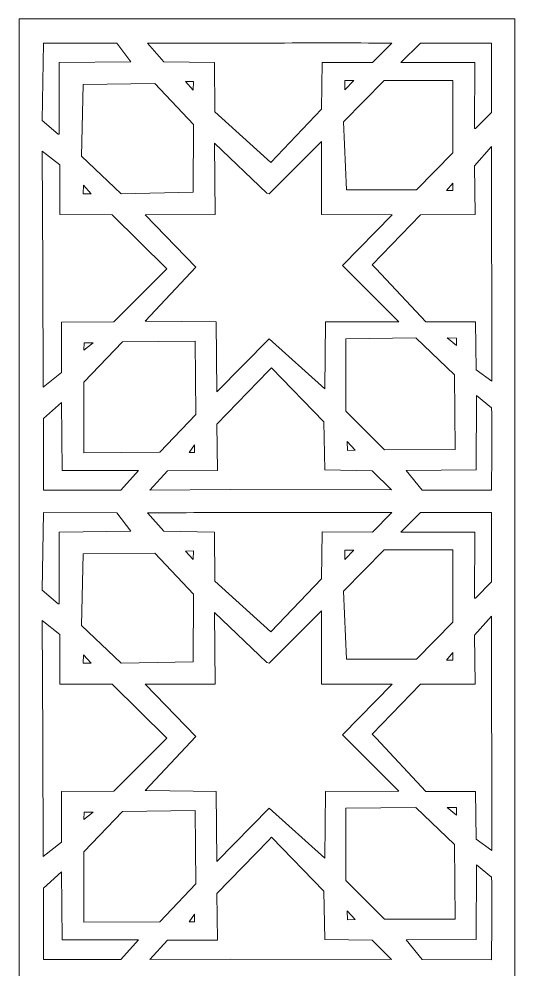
# Model space of a CAD drawing. Header units: centimetres. Extents: x -27.5 to -16, y -9.5 to 9.5.
# Drawn here: x -20.99 to -16.03, y 0 to 9.5 of the extents above; entities that cross this region are included whole.
import ezdxf

# ---------------------------------------------------------------- set-up
doc = ezdxf.new("R2010")
doc.units = ezdxf.units.CM
doc.header["$MEASUREMENT"] = 0
doc.layers.add('layer 1', color=7, linetype='Continuous')

msp = doc.modelspace()

# ---------------------------------------------------------------- linework, layer by layer
at = {"layer": 'layer 1', "color": 250, "lineweight": 9}
for points, knots in [([(-20.98754, 9.5), (-20.98754, 9.5), (-16.03008, 9.5), (-16.03008, 9.5), (-16.03008, 9.5), (-16.03008, 9.5), (-16.03008, -9.5), (-16.03008, -9.5), (-16.03008, -9.5), (-16.03008, -9.5), (-20.98754, -9.5), (-20.98754, -9.5), (-20.98754, -9.5), (-20.98754, -9.5), (-20.98754, 9.5), (-20.98754, 9.5)], [0, 0, 0, 0, 0.2, 0.2, 0.2, 0.2, 0.4, 0.4, 0.4, 0.4, 0.6, 0.6, 0.6, 0.6, 1, 1, 1, 1]), ([(-20.00953, 9.25768), (-20.00953, 9.25768), (-20.744, 9.25848), (-20.744, 9.25848), (-20.744, 9.25848), (-20.744, 9.25848), (-20.75663, 8.48424), (-20.75663, 8.48424), (-20.75663, 8.48424), (-20.75663, 8.48424), (-20.59564, 8.3474), (-20.59564, 8.3474), (-20.59564, 8.3474), (-20.59564, 8.3474), (-20.58759, 8.3474), (-20.58759, 8.3474), (-20.58759, 8.3474), (-20.58759, 8.3474), (-20.58759, 9.0638), (-20.58759, 9.0638), (-20.58759, 9.0638), (-20.58759, 9.0638), (-19.87117, 9.07185), (-19.87117, 9.07185), (-19.87117, 9.07185), (-19.87117, 9.07185), (-20.00953, 9.25768), (-20.00953, 9.25768)], [0, 0, 0, 0, 0.125, 0.125, 0.125, 0.125, 0.25, 0.25, 0.25, 0.25, 0.375, 0.375, 0.375, 0.375, 0.5, 0.5, 0.5, 0.5, 0.625, 0.625, 0.625, 0.625, 0.75, 0.75, 0.75, 0.75, 1, 1, 1, 1]), ([(-19.70213, 9.25764), (-19.70213, 9.25764), (-19.54114, 9.07185), (-19.54114, 9.07185), (-19.54114, 9.07185), (-19.54114, 9.07185), (-19.03402, 9.0638), (-19.03402, 9.0638), (-19.03402, 9.0638), (-19.03402, 9.0638), (-19.03065, 8.57131), (-19.03065, 8.57131), (-19.03065, 8.57131), (-19.03065, 8.57131), (-18.47054, 8.06565), (-18.47054, 8.06565), (-18.47054, 8.06565), (-18.47054, 8.06565), (-17.96341, 8.59693), (-17.96341, 8.59693), (-17.96341, 8.59693), (-17.96341, 8.59693), (-17.95833, 9.06536), (-17.95833, 9.06536), (-17.95833, 9.06536), (-17.95833, 9.06536), (-17.45414, 9.06388), (-17.45414, 9.06388), (-17.45414, 9.06388), (-17.45414, 9.06388), (-17.25965, 9.25922), (-17.25965, 9.25922), (-17.25965, 9.25922), (-18.09692, 9.26283), (-18.87114, 9.25707), (-19.70213, 9.25764)], [0, 0, 0, 0, 0.1, 0.1, 0.1, 0.1, 0.2, 0.2, 0.2, 0.2, 0.3, 0.3, 0.3, 0.3, 0.4, 0.4, 0.4, 0.4, 0.5, 0.5, 0.5, 0.5, 0.6, 0.6, 0.6, 0.6, 0.7, 0.7, 0.7, 0.7, 0.8, 0.8, 0.8, 0.8, 1, 1, 1, 1]), ([(-16.9749, 9.25875), (-16.9749, 9.25875), (-17.16956, 9.0639), (-17.16956, 9.0639), (-17.16956, 9.0639), (-17.16956, 9.0639), (-16.43252, 9.06401), (-16.43252, 9.06401), (-16.43252, 9.06401), (-16.43252, 9.06401), (-16.43398, 8.40373), (-16.43398, 8.40373), (-16.43398, 8.40373), (-16.43398, 8.40373), (-16.42594, 8.40373), (-16.42594, 8.40373), (-16.42594, 8.40373), (-16.42594, 8.40373), (-16.26432, 8.56537), (-16.26432, 8.56537), (-16.26432, 8.56537), (-16.26432, 8.56537), (-16.26397, 9.25875), (-16.26397, 9.25875), (-16.26397, 9.25875), (-16.26397, 9.25875), (-16.9749, 9.25875), (-16.9749, 9.25875)], [0, 0, 0, 0, 0.125, 0.125, 0.125, 0.125, 0.25, 0.25, 0.25, 0.25, 0.375, 0.375, 0.375, 0.375, 0.5, 0.5, 0.5, 0.5, 0.625, 0.625, 0.625, 0.625, 0.75, 0.75, 0.75, 0.75, 1, 1, 1, 1]), ([(-20.34611, 8.84647), (-20.34611, 8.84647), (-20.3622, 8.13005), (-20.3622, 8.13005), (-20.3622, 8.13005), (-20.3622, 8.13005), (-19.96777, 7.75171), (-19.96777, 7.75171), (-19.96777, 7.75171), (-19.96777, 7.75171), (-19.24632, 7.76782), (-19.24632, 7.76782), (-19.24632, 7.76782), (-19.24632, 7.76782), (-19.2433, 8.44398), (-19.2433, 8.44398), (-19.2433, 8.44398), (-19.2433, 8.44398), (-19.62969, 8.85452), (-19.62969, 8.85452), (-19.62969, 8.85452), (-19.62969, 8.85452), (-20.34611, 8.84647), (-20.34611, 8.84647)], [0, 0, 0, 0, 0.1428571, 0.1428571, 0.1428571, 0.1428571, 0.2857143, 0.2857143, 0.2857143, 0.2857143, 0.4285714, 0.4285714, 0.4285714, 0.4285714, 0.5714286, 0.5714286, 0.5714286, 0.5714286, 0.7142857, 0.7142857, 0.7142857, 0.7142857, 1, 1, 1, 1]), ([(-19.32303, 8.87424), (-19.32303, 8.87424), (-19.24579, 8.78911), (-19.24579, 8.78911), (-19.24579, 8.78911), (-19.24579, 8.78911), (-19.24475, 8.87504), (-19.24475, 8.87504), (-19.24475, 8.87504), (-19.24475, 8.87504), (-19.32303, 8.87424), (-19.32303, 8.87424)], [0, 0, 0, 0, 0.25, 0.25, 0.25, 0.25, 0.5, 0.5, 0.5, 0.5, 1, 1, 1, 1]), ([(-17.33641, 8.88672), (-17.33641, 8.88672), (-17.74452, 8.47327), (-17.74452, 8.47327), (-17.74452, 8.47327), (-17.74452, 8.47327), (-17.71388, 7.79197), (-17.71388, 7.79197), (-17.71388, 7.79197), (-17.71388, 7.79197), (-17.01357, 7.79197), (-17.01357, 7.79197), (-17.01357, 7.79197), (-17.01357, 7.79197), (-16.65131, 8.16225), (-16.65131, 8.16225), (-16.65131, 8.16225), (-16.65131, 8.16225), (-16.65131, 8.87867), (-16.65131, 8.87867), (-16.65131, 8.87867), (-16.65131, 8.87867), (-16.65131, 8.88672), (-16.65131, 8.88672), (-16.65131, 8.88672), (-16.65131, 8.88672), (-17.33641, 8.88672), (-17.33641, 8.88672)], [0, 0, 0, 0, 0.125, 0.125, 0.125, 0.125, 0.25, 0.25, 0.25, 0.25, 0.375, 0.375, 0.375, 0.375, 0.5, 0.5, 0.5, 0.5, 0.625, 0.625, 0.625, 0.625, 0.75, 0.75, 0.75, 0.75, 1, 1, 1, 1]), ([(-17.73001, 8.88409), (-17.73001, 8.88409), (-17.73138, 8.79111), (-17.73138, 8.79111), (-17.73138, 8.79111), (-17.73138, 8.79111), (-17.64105, 8.88432), (-17.64105, 8.88432), (-17.64105, 8.88432), (-17.64105, 8.88432), (-17.73001, 8.88409), (-17.73001, 8.88409)], [0, 0, 0, 0, 0.25, 0.25, 0.25, 0.25, 0.5, 0.5, 0.5, 0.5, 1, 1, 1, 1]), ([(-17.96341, 8.27494), (-17.96341, 8.27494), (-18.48663, 7.75171), (-18.48663, 7.75171), (-18.48663, 7.75171), (-18.48663, 7.75171), (-18.51079, 7.75977), (-18.51079, 7.75977), (-18.51079, 7.75977), (-18.51079, 7.75977), (-19.03402, 8.25885), (-19.03402, 8.25885), (-19.03402, 8.25885), (-19.03402, 8.25885), (-19.02597, 7.54427), (-19.02597, 7.54427), (-19.02597, 7.54427), (-19.02597, 7.54427), (-19.72628, 7.54243), (-19.72628, 7.54243), (-19.72628, 7.54243), (-19.72628, 7.54243), (-19.21916, 7.0192), (-19.21916, 7.0192), (-19.21916, 7.0192), (-19.21916, 7.0192), (-19.72628, 6.47988), (-19.72628, 6.47988), (-19.72628, 6.47988), (-19.72628, 6.47988), (-19.71018, 6.47988), (-19.71018, 6.47988), (-19.71018, 6.47988), (-19.71018, 6.47988), (-19.01791, 6.47071), (-19.01791, 6.47071), (-19.01791, 6.47071), (-19.01791, 6.47071), (-19.00986, 5.77152), (-19.00986, 5.77152), (-19.00986, 5.77152), (-19.00986, 5.77152), (-18.48663, 6.3028), (-18.48663, 6.3028), (-18.48663, 6.3028), (-18.48663, 6.3028), (-17.93121, 5.8037), (-17.93121, 5.8037), (-17.93121, 5.8037), (-17.93121, 5.8037), (-17.92347, 6.47119), (-17.92347, 6.47119), (-17.92347, 6.47119), (-17.92347, 6.47119), (-17.19175, 6.47284), (-17.19175, 6.47284), (-17.19175, 6.47284), (-17.19175, 6.47284), (-17.75412, 7.03531), (-17.75412, 7.03531), (-17.75412, 7.03531), (-17.75412, 7.03531), (-17.259, 7.5417), (-17.259, 7.5417), (-17.259, 7.5417), (-17.259, 7.5417), (-17.96284, 7.54437), (-17.96284, 7.54437), (-17.96284, 7.54437), (-17.96284, 7.54437), (-17.96341, 8.27494), (-17.96341, 8.27494)], [0, 0, 0, 0, 0.0526316, 0.0526316, 0.0526316, 0.0526316, 0.1052632, 0.1052632, 0.1052632, 0.1052632, 0.1578947, 0.1578947, 0.1578947, 0.1578947, 0.2105263, 0.2105263, 0.2105263, 0.2105263, 0.2631579, 0.2631579, 0.2631579, 0.2631579, 0.3157895, 0.3157895, 0.3157895, 0.3157895, 0.3684211, 0.3684211, 0.3684211, 0.3684211, 0.4210526, 0.4210526, 0.4210526, 0.4210526, 0.4736842, 0.4736842, 0.4736842, 0.4736842, 0.5263158, 0.5263158, 0.5263158, 0.5263158, 0.5789474, 0.5789474, 0.5789474, 0.5789474, 0.6315789, 0.6315789, 0.6315789, 0.6315789, 0.6842105, 0.6842105, 0.6842105, 0.6842105, 0.7368421, 0.7368421, 0.7368421, 0.7368421, 0.7894737, 0.7894737, 0.7894737, 0.7894737, 0.8421053, 0.8421053, 0.8421053, 0.8421053, 0.8947368, 0.8947368, 0.8947368, 0.8947368, 1, 1, 1, 1]), ([(-20.75663, 8.17834), (-20.75663, 8.17834), (-20.74859, 6.99504), (-20.74859, 6.99504), (-20.74859, 6.99504), (-20.74859, 6.99504), (-20.74448, 5.81981), (-20.74448, 5.81981), (-20.74448, 5.81981), (-20.74448, 5.81981), (-20.56344, 5.9647), (-20.56344, 5.9647), (-20.56344, 5.9647), (-20.56344, 5.9647), (-20.5618, 6.4698), (-20.5618, 6.4698), (-20.5618, 6.4698), (-20.5618, 6.4698), (-20.04021, 6.47184), (-20.04021, 6.47184), (-20.04021, 6.47184), (-20.04021, 6.47184), (-19.50894, 7.00311), (-19.50894, 7.00311), (-19.50894, 7.00311), (-19.50894, 7.00311), (-20.05632, 7.54243), (-20.05632, 7.54243), (-20.05632, 7.54243), (-20.05632, 7.54243), (-20.58012, 7.54406), (-20.58012, 7.54406), (-20.58012, 7.54406), (-20.58012, 7.54406), (-20.57939, 8.04095), (-20.57939, 8.04095), (-20.57939, 8.04095), (-20.57939, 8.04095), (-20.75663, 8.17834), (-20.75663, 8.17834)], [0, 0, 0, 0, 0.0909091, 0.0909091, 0.0909091, 0.0909091, 0.1818182, 0.1818182, 0.1818182, 0.1818182, 0.2727273, 0.2727273, 0.2727273, 0.2727273, 0.3636364, 0.3636364, 0.3636364, 0.3636364, 0.4545455, 0.4545455, 0.4545455, 0.4545455, 0.5454545, 0.5454545, 0.5454545, 0.5454545, 0.6363636, 0.6363636, 0.6363636, 0.6363636, 0.7272727, 0.7272727, 0.7272727, 0.7272727, 0.8181818, 0.8181818, 0.8181818, 0.8181818, 1, 1, 1, 1]), ([(-16.26447, 8.22458), (-16.26447, 8.22458), (-16.43398, 8.03346), (-16.43398, 8.03346), (-16.43398, 8.03346), (-16.43398, 8.03346), (-16.4297, 7.54402), (-16.4297, 7.54402), (-16.4297, 7.54402), (-16.4297, 7.54402), (-16.9733, 7.54243), (-16.9733, 7.54243), (-16.9733, 7.54243), (-16.9733, 7.54243), (-17.45629, 7.04335), (-17.45629, 7.04335), (-17.45629, 7.04335), (-17.45629, 7.04335), (-17.41604, 7.00311), (-17.41604, 7.00311), (-17.41604, 7.00311), (-17.41604, 7.00311), (-16.91997, 6.47117), (-16.91997, 6.47117), (-16.91997, 6.47117), (-16.91997, 6.47117), (-16.42531, 6.47109), (-16.42531, 6.47109), (-16.42531, 6.47109), (-16.42531, 6.47109), (-16.41746, 5.9925), (-16.41746, 5.9925), (-16.41746, 5.9925), (-16.41746, 5.9925), (-16.26272, 5.87837), (-16.26272, 5.87837), (-16.26272, 5.87837), (-16.26272, 5.87837), (-16.26447, 8.22458), (-16.26447, 8.22458)], [0, 0, 0, 0, 0.0909091, 0.0909091, 0.0909091, 0.0909091, 0.1818182, 0.1818182, 0.1818182, 0.1818182, 0.2727273, 0.2727273, 0.2727273, 0.2727273, 0.3636364, 0.3636364, 0.3636364, 0.3636364, 0.4545455, 0.4545455, 0.4545455, 0.4545455, 0.5454545, 0.5454545, 0.5454545, 0.5454545, 0.6363636, 0.6363636, 0.6363636, 0.6363636, 0.7272727, 0.7272727, 0.7272727, 0.7272727, 0.8181818, 0.8181818, 0.8181818, 0.8181818, 1, 1, 1, 1]), ([(-20.34428, 7.83766), (-20.34428, 7.83766), (-20.34611, 7.75317), (-20.34611, 7.75317), (-20.34611, 7.75317), (-20.34611, 7.75317), (-20.2679, 7.75317), (-20.2679, 7.75317), (-20.2679, 7.75317), (-20.2679, 7.75317), (-20.34428, 7.83766), (-20.34428, 7.83766)], [0, 0, 0, 0, 0.25, 0.25, 0.25, 0.25, 0.5, 0.5, 0.5, 0.5, 1, 1, 1, 1]), ([(-16.71571, 7.78391), (-16.71571, 7.78391), (-16.65131, 7.78395), (-16.65131, 7.78395), (-16.65131, 7.78395), (-16.65131, 7.78395), (-16.652, 7.85998), (-16.652, 7.85998), (-16.652, 7.85998), (-16.652, 7.85998), (-16.71571, 7.78391), (-16.71571, 7.78391)], [0, 0, 0, 0, 0.25, 0.25, 0.25, 0.25, 0.5, 0.5, 0.5, 0.5, 1, 1, 1, 1]), ([(-19.95168, 6.2706), (-19.95168, 6.2706), (-20.33806, 5.8681), (-20.33806, 5.8681), (-20.33806, 5.8681), (-20.33806, 5.8681), (-20.33854, 5.16267), (-20.33854, 5.16267), (-20.33854, 5.16267), (-20.33854, 5.16267), (-19.5814, 5.16779), (-19.5814, 5.16779), (-19.5814, 5.16779), (-19.5814, 5.16779), (-19.21916, 5.54613), (-19.21916, 5.54613), (-19.21916, 5.54613), (-19.21916, 5.54613), (-19.22721, 6.27864), (-19.22721, 6.27864), (-19.22721, 6.27864), (-19.22721, 6.27864), (-19.95168, 6.2706), (-19.95168, 6.2706)], [0, 0, 0, 0, 0.1428571, 0.1428571, 0.1428571, 0.1428571, 0.2857143, 0.2857143, 0.2857143, 0.2857143, 0.4285714, 0.4285714, 0.4285714, 0.4285714, 0.5714286, 0.5714286, 0.5714286, 0.5714286, 0.7142857, 0.7142857, 0.7142857, 0.7142857, 1, 1, 1, 1]), ([(-17.72192, 6.3028), (-17.72192, 6.3028), (-17.72192, 5.57833), (-17.72192, 5.57833), (-17.72192, 5.57833), (-17.72192, 5.57833), (-17.33554, 5.19194), (-17.33554, 5.19194), (-17.33554, 5.19194), (-17.33554, 5.19194), (-16.62718, 5.19417), (-16.62718, 5.19417), (-16.62718, 5.19417), (-16.62718, 5.19417), (-16.63522, 5.94056), (-16.63522, 5.94056), (-16.63522, 5.94056), (-16.63522, 5.94056), (-17.02161, 6.31084), (-17.02161, 6.31084), (-17.02161, 6.31084), (-17.02161, 6.31084), (-17.72192, 6.3028), (-17.72192, 6.3028)], [0, 0, 0, 0, 0.1428571, 0.1428571, 0.1428571, 0.1428571, 0.2857143, 0.2857143, 0.2857143, 0.2857143, 0.4285714, 0.4285714, 0.4285714, 0.4285714, 0.5714286, 0.5714286, 0.5714286, 0.5714286, 0.7142857, 0.7142857, 0.7142857, 0.7142857, 1, 1, 1, 1]), ([(-16.70767, 6.31084), (-16.70767, 6.31084), (-16.61556, 6.2348), (-16.61556, 6.2348), (-16.61556, 6.2348), (-16.61556, 6.2348), (-16.61364, 6.30943), (-16.61364, 6.30943), (-16.61364, 6.30943), (-16.61364, 6.30943), (-16.70767, 6.31084), (-16.70767, 6.31084)], [0, 0, 0, 0, 0.25, 0.25, 0.25, 0.25, 0.5, 0.5, 0.5, 0.5, 1, 1, 1, 1]), ([(-20.33725, 6.26253), (-20.33725, 6.26253), (-20.33806, 6.19009), (-20.33806, 6.19009), (-20.33806, 6.19009), (-20.33806, 6.19009), (-20.24531, 6.26253), (-20.24531, 6.26253), (-20.24531, 6.26253), (-20.24531, 6.26253), (-20.33725, 6.26253), (-20.33725, 6.26253)], [0, 0, 0, 0, 0.25, 0.25, 0.25, 0.25, 0.5, 0.5, 0.5, 0.5, 1, 1, 1, 1]), ([(-19.00216, 4.98485), (-19.00216, 4.98485), (-19.5027, 4.983), (-19.5027, 4.983), (-19.5027, 4.983), (-19.5027, 4.983), (-19.67935, 4.78946), (-19.67935, 4.78946), (-19.67935, 4.78946), (-19.67935, 4.78946), (-18.87819, 4.79462), (-18.87819, 4.79462), (-18.87819, 4.79462), (-18.87819, 4.79462), (-17.26309, 4.791), (-17.26309, 4.791), (-17.26309, 4.791), (-17.26309, 4.791), (-17.45629, 4.98266), (-17.45629, 4.98266), (-17.45629, 4.98266), (-17.45629, 4.98266), (-17.93121, 4.9907), (-17.93121, 4.9907), (-17.93121, 4.9907), (-17.93121, 4.9907), (-17.93927, 5.47367), (-17.93927, 5.47367), (-17.93927, 5.47367), (-17.93927, 5.47367), (-18.4625, 6.013), (-18.4625, 6.013), (-18.4625, 6.013), (-18.4625, 6.013), (-18.4947, 5.98081), (-18.4947, 5.98081), (-18.4947, 5.98081), (-18.4947, 5.98081), (-19.00986, 5.44953), (-19.00986, 5.44953), (-19.00986, 5.44953), (-19.00986, 5.44953), (-19.00216, 4.98485), (-19.00216, 4.98485)], [0, 0, 0, 0, 0.0833333, 0.0833333, 0.0833333, 0.0833333, 0.1666667, 0.1666667, 0.1666667, 0.1666667, 0.25, 0.25, 0.25, 0.25, 0.3333333, 0.3333333, 0.3333333, 0.3333333, 0.4166667, 0.4166667, 0.4166667, 0.4166667, 0.5, 0.5, 0.5, 0.5, 0.5833333, 0.5833333, 0.5833333, 0.5833333, 0.6666667, 0.6666667, 0.6666667, 0.6666667, 0.75, 0.75, 0.75, 0.75, 0.8333333, 0.8333333, 0.8333333, 0.8333333, 1, 1, 1, 1]), ([(-16.26352, 5.61226), (-16.26352, 5.61226), (-16.41635, 5.73687), (-16.41635, 5.73687), (-16.41635, 5.73687), (-16.41635, 5.73687), (-16.41789, 4.9907), (-16.41789, 4.9907), (-16.41789, 4.9907), (-16.41789, 4.9907), (-17.11821, 4.98519), (-17.11821, 4.98519), (-17.11821, 4.98519), (-17.11821, 4.98519), (-16.95721, 4.78952), (-16.95721, 4.78952), (-16.95721, 4.78952), (-16.95721, 4.78952), (-16.26342, 4.78792), (-16.26342, 4.78792), (-16.26342, 4.78792), (-16.26445, 5.08895), (-16.25739, 5.31049), (-16.26352, 5.61226)], [0, 0, 0, 0, 0.1428571, 0.1428571, 0.1428571, 0.1428571, 0.2857143, 0.2857143, 0.2857143, 0.2857143, 0.4285714, 0.4285714, 0.4285714, 0.4285714, 0.5714286, 0.5714286, 0.5714286, 0.5714286, 0.7142857, 0.7142857, 0.7142857, 0.7142857, 1, 1, 1, 1]), ([(-20.56344, 5.66686), (-20.56344, 5.66686), (-20.74412, 5.50476), (-20.74412, 5.50476), (-20.74412, 5.50476), (-20.74412, 5.50476), (-20.74429, 4.78848), (-20.74429, 4.78848), (-20.74429, 4.78848), (-20.74429, 4.78848), (-19.96822, 4.78846), (-19.96822, 4.78846), (-19.96822, 4.78846), (-19.96822, 4.78846), (-19.79218, 4.98513), (-19.79218, 4.98513), (-19.79218, 4.98513), (-19.79218, 4.98513), (-20.5557, 4.98627), (-20.5557, 4.98627), (-20.5557, 4.98627), (-20.5557, 4.98627), (-20.56344, 5.66686), (-20.56344, 5.66686)], [0, 0, 0, 0, 0.1428571, 0.1428571, 0.1428571, 0.1428571, 0.2857143, 0.2857143, 0.2857143, 0.2857143, 0.4285714, 0.4285714, 0.4285714, 0.4285714, 0.5714286, 0.5714286, 0.5714286, 0.5714286, 0.7142857, 0.7142857, 0.7142857, 0.7142857, 1, 1, 1, 1]), ([(-19.23373, 5.24238), (-19.23373, 5.24238), (-19.28794, 5.166), (-19.28794, 5.166), (-19.28794, 5.166), (-19.28794, 5.166), (-19.23326, 5.1663), (-19.23326, 5.1663), (-19.23326, 5.1663), (-19.23326, 5.1663), (-19.23373, 5.24238), (-19.23373, 5.24238)], [0, 0, 0, 0, 0.25, 0.25, 0.25, 0.25, 0.5, 0.5, 0.5, 0.5, 1, 1, 1, 1]), ([(-17.70806, 5.2768), (-17.70806, 5.2768), (-17.7058, 5.18688), (-17.7058, 5.18688), (-17.7058, 5.18688), (-17.7058, 5.18688), (-17.62692, 5.18842), (-17.62692, 5.18842), (-17.62692, 5.18842), (-17.62692, 5.18842), (-17.70806, 5.2768), (-17.70806, 5.2768)], [0, 0, 0, 0, 0.25, 0.25, 0.25, 0.25, 0.5, 0.5, 0.5, 0.5, 1, 1, 1, 1]), ([(-20.00953, 4.56384), (-20.00953, 4.56384), (-20.744, 4.56464), (-20.744, 4.56464), (-20.744, 4.56464), (-20.744, 4.56464), (-20.75663, 3.7904), (-20.75663, 3.7904), (-20.75663, 3.7904), (-20.75663, 3.7904), (-20.59564, 3.65356), (-20.59564, 3.65356), (-20.59564, 3.65356), (-20.59564, 3.65356), (-20.58759, 3.65356), (-20.58759, 3.65356), (-20.58759, 3.65356), (-20.58759, 3.65356), (-20.58759, 4.36997), (-20.58759, 4.36997), (-20.58759, 4.36997), (-20.58759, 4.36997), (-19.87117, 4.37801), (-19.87117, 4.37801), (-19.87117, 4.37801), (-19.87117, 4.37801), (-20.00953, 4.56384), (-20.00953, 4.56384)], [0, 0, 0, 0, 0.125, 0.125, 0.125, 0.125, 0.25, 0.25, 0.25, 0.25, 0.375, 0.375, 0.375, 0.375, 0.5, 0.5, 0.5, 0.5, 0.625, 0.625, 0.625, 0.625, 0.75, 0.75, 0.75, 0.75, 1, 1, 1, 1]), ([(-19.70213, 4.56381), (-19.70213, 4.56381), (-19.54114, 4.37801), (-19.54114, 4.37801), (-19.54114, 4.37801), (-19.54114, 4.37801), (-19.03402, 4.36997), (-19.03402, 4.36997), (-19.03402, 4.36997), (-19.03402, 4.36997), (-19.03065, 3.87747), (-19.03065, 3.87747), (-19.03065, 3.87747), (-19.03065, 3.87747), (-18.47054, 3.37182), (-18.47054, 3.37182), (-18.47054, 3.37182), (-18.47054, 3.37182), (-17.96341, 3.90309), (-17.96341, 3.90309), (-17.96341, 3.90309), (-17.96341, 3.90309), (-17.95833, 4.37152), (-17.95833, 4.37152), (-17.95833, 4.37152), (-17.95833, 4.37152), (-17.45414, 4.37004), (-17.45414, 4.37004), (-17.45414, 4.37004), (-17.45414, 4.37004), (-17.25965, 4.56538), (-17.25965, 4.56538), (-17.25965, 4.56538), (-18.09692, 4.569), (-18.87114, 4.56323), (-19.70213, 4.56381)], [0, 0, 0, 0, 0.1, 0.1, 0.1, 0.1, 0.2, 0.2, 0.2, 0.2, 0.3, 0.3, 0.3, 0.3, 0.4, 0.4, 0.4, 0.4, 0.5, 0.5, 0.5, 0.5, 0.6, 0.6, 0.6, 0.6, 0.7, 0.7, 0.7, 0.7, 0.8, 0.8, 0.8, 0.8, 1, 1, 1, 1]), ([(-16.9749, 4.56491), (-16.9749, 4.56491), (-17.16956, 4.37006), (-17.16956, 4.37006), (-17.16956, 4.37006), (-17.16956, 4.37006), (-16.43252, 4.37017), (-16.43252, 4.37017), (-16.43252, 4.37017), (-16.43252, 4.37017), (-16.43398, 3.7099), (-16.43398, 3.7099), (-16.43398, 3.7099), (-16.43398, 3.7099), (-16.42594, 3.7099), (-16.42594, 3.7099), (-16.42594, 3.7099), (-16.42594, 3.7099), (-16.26432, 3.87154), (-16.26432, 3.87154), (-16.26432, 3.87154), (-16.26432, 3.87154), (-16.26397, 4.56491), (-16.26397, 4.56491), (-16.26397, 4.56491), (-16.26397, 4.56491), (-16.9749, 4.56491), (-16.9749, 4.56491)], [0, 0, 0, 0, 0.125, 0.125, 0.125, 0.125, 0.25, 0.25, 0.25, 0.25, 0.375, 0.375, 0.375, 0.375, 0.5, 0.5, 0.5, 0.5, 0.625, 0.625, 0.625, 0.625, 0.75, 0.75, 0.75, 0.75, 1, 1, 1, 1]), ([(-19.32303, 4.1804), (-19.32303, 4.1804), (-19.24579, 4.09528), (-19.24579, 4.09528), (-19.24579, 4.09528), (-19.24579, 4.09528), (-19.24475, 4.1812), (-19.24475, 4.1812), (-19.24475, 4.1812), (-19.24475, 4.1812), (-19.32303, 4.1804), (-19.32303, 4.1804)], [0, 0, 0, 0, 0.25, 0.25, 0.25, 0.25, 0.5, 0.5, 0.5, 0.5, 1, 1, 1, 1]), ([(-17.33641, 4.19288), (-17.33641, 4.19288), (-17.74452, 3.77943), (-17.74452, 3.77943), (-17.74452, 3.77943), (-17.74452, 3.77943), (-17.71388, 3.09814), (-17.71388, 3.09814), (-17.71388, 3.09814), (-17.71388, 3.09814), (-17.01357, 3.09814), (-17.01357, 3.09814), (-17.01357, 3.09814), (-17.01357, 3.09814), (-16.65131, 3.46841), (-16.65131, 3.46841), (-16.65131, 3.46841), (-16.65131, 3.46841), (-16.65131, 4.18484), (-16.65131, 4.18484), (-16.65131, 4.18484), (-16.65131, 4.18484), (-16.65131, 4.19288), (-16.65131, 4.19288), (-16.65131, 4.19288), (-16.65131, 4.19288), (-17.33641, 4.19288), (-17.33641, 4.19288)], [0, 0, 0, 0, 0.125, 0.125, 0.125, 0.125, 0.25, 0.25, 0.25, 0.25, 0.375, 0.375, 0.375, 0.375, 0.5, 0.5, 0.5, 0.5, 0.625, 0.625, 0.625, 0.625, 0.75, 0.75, 0.75, 0.75, 1, 1, 1, 1]), ([(-17.73001, 4.19026), (-17.73001, 4.19026), (-17.73138, 4.09727), (-17.73138, 4.09727), (-17.73138, 4.09727), (-17.73138, 4.09727), (-17.64105, 4.19048), (-17.64105, 4.19048), (-17.64105, 4.19048), (-17.64105, 4.19048), (-17.73001, 4.19026), (-17.73001, 4.19026)], [0, 0, 0, 0, 0.25, 0.25, 0.25, 0.25, 0.5, 0.5, 0.5, 0.5, 1, 1, 1, 1]), ([(-20.34611, 4.15264), (-20.34611, 4.15264), (-20.3622, 3.43621), (-20.3622, 3.43621), (-20.3622, 3.43621), (-20.3622, 3.43621), (-19.96777, 3.05787), (-19.96777, 3.05787), (-19.96777, 3.05787), (-19.96777, 3.05787), (-19.24632, 3.07398), (-19.24632, 3.07398), (-19.24632, 3.07398), (-19.24632, 3.07398), (-19.2433, 3.75014), (-19.2433, 3.75014), (-19.2433, 3.75014), (-19.2433, 3.75014), (-19.62969, 4.16068), (-19.62969, 4.16068), (-19.62969, 4.16068), (-19.62969, 4.16068), (-20.34611, 4.15264), (-20.34611, 4.15264)], [0, 0, 0, 0, 0.1428571, 0.1428571, 0.1428571, 0.1428571, 0.2857143, 0.2857143, 0.2857143, 0.2857143, 0.4285714, 0.4285714, 0.4285714, 0.4285714, 0.5714286, 0.5714286, 0.5714286, 0.5714286, 0.7142857, 0.7142857, 0.7142857, 0.7142857, 1, 1, 1, 1]), ([(-17.96341, 3.5811), (-17.96341, 3.5811), (-18.48663, 3.05787), (-18.48663, 3.05787), (-18.48663, 3.05787), (-18.48663, 3.05787), (-18.51079, 3.06594), (-18.51079, 3.06594), (-18.51079, 3.06594), (-18.51079, 3.06594), (-19.03402, 3.56501), (-19.03402, 3.56501), (-19.03402, 3.56501), (-19.03402, 3.56501), (-19.02597, 2.85043), (-19.02597, 2.85043), (-19.02597, 2.85043), (-19.02597, 2.85043), (-19.72628, 2.84859), (-19.72628, 2.84859), (-19.72628, 2.84859), (-19.72628, 2.84859), (-19.21916, 2.32536), (-19.21916, 2.32536), (-19.21916, 2.32536), (-19.21916, 2.32536), (-19.72628, 1.78604), (-19.72628, 1.78604), (-19.72628, 1.78604), (-19.72628, 1.78604), (-19.71018, 1.78604), (-19.71018, 1.78604), (-19.71018, 1.78604), (-19.71018, 1.78604), (-19.01791, 1.77688), (-19.01791, 1.77688), (-19.01791, 1.77688), (-19.01791, 1.77688), (-19.00986, 1.07769), (-19.00986, 1.07769), (-19.00986, 1.07769), (-19.00986, 1.07769), (-18.48663, 1.60896), (-18.48663, 1.60896), (-18.48663, 1.60896), (-18.48663, 1.60896), (-17.93121, 1.10987), (-17.93121, 1.10987), (-17.93121, 1.10987), (-17.93121, 1.10987), (-17.92347, 1.77735), (-17.92347, 1.77735), (-17.92347, 1.77735), (-17.92347, 1.77735), (-17.19175, 1.77901), (-17.19175, 1.77901), (-17.19175, 1.77901), (-17.19175, 1.77901), (-17.75412, 2.34147), (-17.75412, 2.34147), (-17.75412, 2.34147), (-17.75412, 2.34147), (-17.259, 2.84787), (-17.259, 2.84787), (-17.259, 2.84787), (-17.259, 2.84787), (-17.96284, 2.85053), (-17.96284, 2.85053), (-17.96284, 2.85053), (-17.96284, 2.85053), (-17.96341, 3.5811), (-17.96341, 3.5811)], [0, 0, 0, 0, 0.0526316, 0.0526316, 0.0526316, 0.0526316, 0.1052632, 0.1052632, 0.1052632, 0.1052632, 0.1578947, 0.1578947, 0.1578947, 0.1578947, 0.2105263, 0.2105263, 0.2105263, 0.2105263, 0.2631579, 0.2631579, 0.2631579, 0.2631579, 0.3157895, 0.3157895, 0.3157895, 0.3157895, 0.3684211, 0.3684211, 0.3684211, 0.3684211, 0.4210526, 0.4210526, 0.4210526, 0.4210526, 0.4736842, 0.4736842, 0.4736842, 0.4736842, 0.5263158, 0.5263158, 0.5263158, 0.5263158, 0.5789474, 0.5789474, 0.5789474, 0.5789474, 0.6315789, 0.6315789, 0.6315789, 0.6315789, 0.6842105, 0.6842105, 0.6842105, 0.6842105, 0.7368421, 0.7368421, 0.7368421, 0.7368421, 0.7894737, 0.7894737, 0.7894737, 0.7894737, 0.8421053, 0.8421053, 0.8421053, 0.8421053, 0.8947368, 0.8947368, 0.8947368, 0.8947368, 1, 1, 1, 1]), ([(-16.26447, 3.53074), (-16.26447, 3.53074), (-16.43398, 3.33962), (-16.43398, 3.33962), (-16.43398, 3.33962), (-16.43398, 3.33962), (-16.4297, 2.85019), (-16.4297, 2.85019), (-16.4297, 2.85019), (-16.4297, 2.85019), (-16.9733, 2.84859), (-16.9733, 2.84859), (-16.9733, 2.84859), (-16.9733, 2.84859), (-17.45629, 2.34951), (-17.45629, 2.34951), (-17.45629, 2.34951), (-17.45629, 2.34951), (-17.41604, 2.30927), (-17.41604, 2.30927), (-17.41604, 2.30927), (-17.41604, 2.30927), (-16.91997, 1.77733), (-16.91997, 1.77733), (-16.91997, 1.77733), (-16.91997, 1.77733), (-16.42531, 1.77726), (-16.42531, 1.77726), (-16.42531, 1.77726), (-16.42531, 1.77726), (-16.41746, 1.29867), (-16.41746, 1.29867), (-16.41746, 1.29867), (-16.41746, 1.29867), (-16.26272, 1.18453), (-16.26272, 1.18453), (-16.26272, 1.18453), (-16.26272, 1.18453), (-16.26447, 3.53074), (-16.26447, 3.53074)], [0, 0, 0, 0, 0.0909091, 0.0909091, 0.0909091, 0.0909091, 0.1818182, 0.1818182, 0.1818182, 0.1818182, 0.2727273, 0.2727273, 0.2727273, 0.2727273, 0.3636364, 0.3636364, 0.3636364, 0.3636364, 0.4545455, 0.4545455, 0.4545455, 0.4545455, 0.5454545, 0.5454545, 0.5454545, 0.5454545, 0.6363636, 0.6363636, 0.6363636, 0.6363636, 0.7272727, 0.7272727, 0.7272727, 0.7272727, 0.8181818, 0.8181818, 0.8181818, 0.8181818, 1, 1, 1, 1]), ([(-20.75663, 3.4845), (-20.75663, 3.4845), (-20.74859, 2.30121), (-20.74859, 2.30121), (-20.74859, 2.30121), (-20.74859, 2.30121), (-20.74448, 1.12597), (-20.74448, 1.12597), (-20.74448, 1.12597), (-20.74448, 1.12597), (-20.56344, 1.27086), (-20.56344, 1.27086), (-20.56344, 1.27086), (-20.56344, 1.27086), (-20.5618, 1.77596), (-20.5618, 1.77596), (-20.5618, 1.77596), (-20.5618, 1.77596), (-20.04021, 1.778), (-20.04021, 1.778), (-20.04021, 1.778), (-20.04021, 1.778), (-19.50894, 2.30927), (-19.50894, 2.30927), (-19.50894, 2.30927), (-19.50894, 2.30927), (-20.05632, 2.84859), (-20.05632, 2.84859), (-20.05632, 2.84859), (-20.05632, 2.84859), (-20.58012, 2.85022), (-20.58012, 2.85022), (-20.58012, 2.85022), (-20.58012, 2.85022), (-20.57939, 3.34711), (-20.57939, 3.34711), (-20.57939, 3.34711), (-20.57939, 3.34711), (-20.75663, 3.4845), (-20.75663, 3.4845)], [0, 0, 0, 0, 0.0909091, 0.0909091, 0.0909091, 0.0909091, 0.1818182, 0.1818182, 0.1818182, 0.1818182, 0.2727273, 0.2727273, 0.2727273, 0.2727273, 0.3636364, 0.3636364, 0.3636364, 0.3636364, 0.4545455, 0.4545455, 0.4545455, 0.4545455, 0.5454545, 0.5454545, 0.5454545, 0.5454545, 0.6363636, 0.6363636, 0.6363636, 0.6363636, 0.7272727, 0.7272727, 0.7272727, 0.7272727, 0.8181818, 0.8181818, 0.8181818, 0.8181818, 1, 1, 1, 1]), ([(-20.34428, 3.14382), (-20.34428, 3.14382), (-20.34611, 3.05934), (-20.34611, 3.05934), (-20.34611, 3.05934), (-20.34611, 3.05934), (-20.2679, 3.05934), (-20.2679, 3.05934), (-20.2679, 3.05934), (-20.2679, 3.05934), (-20.34428, 3.14382), (-20.34428, 3.14382)], [0, 0, 0, 0, 0.25, 0.25, 0.25, 0.25, 0.5, 0.5, 0.5, 0.5, 1, 1, 1, 1]), ([(-16.71571, 3.09007), (-16.71571, 3.09007), (-16.65131, 3.09011), (-16.65131, 3.09011), (-16.65131, 3.09011), (-16.65131, 3.09011), (-16.652, 3.16615), (-16.652, 3.16615), (-16.652, 3.16615), (-16.652, 3.16615), (-16.71571, 3.09007), (-16.71571, 3.09007)], [0, 0, 0, 0, 0.25, 0.25, 0.25, 0.25, 0.5, 0.5, 0.5, 0.5, 1, 1, 1, 1]), ([(-17.72192, 1.60896), (-17.72192, 1.60896), (-17.72192, 0.88449), (-17.72192, 0.88449), (-17.72192, 0.88449), (-17.72192, 0.88449), (-17.33554, 0.4981), (-17.33554, 0.4981), (-17.33554, 0.4981), (-17.33554, 0.4981), (-16.62718, 0.50033), (-16.62718, 0.50033), (-16.62718, 0.50033), (-16.62718, 0.50033), (-16.63522, 1.24672), (-16.63522, 1.24672), (-16.63522, 1.24672), (-16.63522, 1.24672), (-17.02161, 1.617), (-17.02161, 1.617), (-17.02161, 1.617), (-17.02161, 1.617), (-17.72192, 1.60896), (-17.72192, 1.60896)], [0, 0, 0, 0, 0.1428571, 0.1428571, 0.1428571, 0.1428571, 0.2857143, 0.2857143, 0.2857143, 0.2857143, 0.4285714, 0.4285714, 0.4285714, 0.4285714, 0.5714286, 0.5714286, 0.5714286, 0.5714286, 0.7142857, 0.7142857, 0.7142857, 0.7142857, 1, 1, 1, 1]), ([(-16.70767, 1.617), (-16.70767, 1.617), (-16.61556, 1.54097), (-16.61556, 1.54097), (-16.61556, 1.54097), (-16.61556, 1.54097), (-16.61364, 1.6156), (-16.61364, 1.6156), (-16.61364, 1.6156), (-16.61364, 1.6156), (-16.70767, 1.617), (-16.70767, 1.617)], [0, 0, 0, 0, 0.25, 0.25, 0.25, 0.25, 0.5, 0.5, 0.5, 0.5, 1, 1, 1, 1]), ([(-19.95168, 1.57676), (-19.95168, 1.57676), (-20.33806, 1.17426), (-20.33806, 1.17426), (-20.33806, 1.17426), (-20.33806, 1.17426), (-20.33854, 0.46883), (-20.33854, 0.46883), (-20.33854, 0.46883), (-20.33854, 0.46883), (-19.5814, 0.47395), (-19.5814, 0.47395), (-19.5814, 0.47395), (-19.5814, 0.47395), (-19.21916, 0.85229), (-19.21916, 0.85229), (-19.21916, 0.85229), (-19.21916, 0.85229), (-19.22721, 1.5848), (-19.22721, 1.5848), (-19.22721, 1.5848), (-19.22721, 1.5848), (-19.95168, 1.57676), (-19.95168, 1.57676)], [0, 0, 0, 0, 0.1428571, 0.1428571, 0.1428571, 0.1428571, 0.2857143, 0.2857143, 0.2857143, 0.2857143, 0.4285714, 0.4285714, 0.4285714, 0.4285714, 0.5714286, 0.5714286, 0.5714286, 0.5714286, 0.7142857, 0.7142857, 0.7142857, 0.7142857, 1, 1, 1, 1]), ([(-20.33725, 1.5687), (-20.33725, 1.5687), (-20.33806, 1.49625), (-20.33806, 1.49625), (-20.33806, 1.49625), (-20.33806, 1.49625), (-20.24531, 1.5687), (-20.24531, 1.5687), (-20.24531, 1.5687), (-20.24531, 1.5687), (-20.33725, 1.5687), (-20.33725, 1.5687)], [0, 0, 0, 0, 0.25, 0.25, 0.25, 0.25, 0.5, 0.5, 0.5, 0.5, 1, 1, 1, 1]), ([(-19.00216, 0.29101), (-19.00216, 0.29101), (-19.5027, 0.28916), (-19.5027, 0.28916), (-19.5027, 0.28916), (-19.5027, 0.28916), (-19.67935, 0.09563), (-19.67935, 0.09563), (-19.67935, 0.09563), (-19.67935, 0.09563), (-18.87819, 0.10078), (-18.87819, 0.10078), (-18.87819, 0.10078), (-18.87819, 0.10078), (-17.26309, 0.09717), (-17.26309, 0.09717), (-17.26309, 0.09717), (-17.26309, 0.09717), (-17.45629, 0.28882), (-17.45629, 0.28882), (-17.45629, 0.28882), (-17.45629, 0.28882), (-17.93121, 0.29687), (-17.93121, 0.29687), (-17.93121, 0.29687), (-17.93121, 0.29687), (-17.93927, 0.77983), (-17.93927, 0.77983), (-17.93927, 0.77983), (-17.93927, 0.77983), (-18.4625, 1.31917), (-18.4625, 1.31917), (-18.4625, 1.31917), (-18.4625, 1.31917), (-18.4947, 1.28697), (-18.4947, 1.28697), (-18.4947, 1.28697), (-18.4947, 1.28697), (-19.00986, 0.7557), (-19.00986, 0.7557), (-19.00986, 0.7557), (-19.00986, 0.7557), (-19.00216, 0.29101), (-19.00216, 0.29101)], [0, 0, 0, 0, 0.0833333, 0.0833333, 0.0833333, 0.0833333, 0.1666667, 0.1666667, 0.1666667, 0.1666667, 0.25, 0.25, 0.25, 0.25, 0.3333333, 0.3333333, 0.3333333, 0.3333333, 0.4166667, 0.4166667, 0.4166667, 0.4166667, 0.5, 0.5, 0.5, 0.5, 0.5833333, 0.5833333, 0.5833333, 0.5833333, 0.6666667, 0.6666667, 0.6666667, 0.6666667, 0.75, 0.75, 0.75, 0.75, 0.8333333, 0.8333333, 0.8333333, 0.8333333, 1, 1, 1, 1]), ([(-20.56344, 0.97302), (-20.56344, 0.97302), (-20.74412, 0.81093), (-20.74412, 0.81093), (-20.74412, 0.81093), (-20.74412, 0.81093), (-20.74429, 0.09464), (-20.74429, 0.09464), (-20.74429, 0.09464), (-20.74429, 0.09464), (-19.96822, 0.09462), (-19.96822, 0.09462), (-19.96822, 0.09462), (-19.96822, 0.09462), (-19.79218, 0.29129), (-19.79218, 0.29129), (-19.79218, 0.29129), (-19.79218, 0.29129), (-20.5557, 0.29243), (-20.5557, 0.29243), (-20.5557, 0.29243), (-20.5557, 0.29243), (-20.56344, 0.97302), (-20.56344, 0.97302)], [0, 0, 0, 0, 0.1428571, 0.1428571, 0.1428571, 0.1428571, 0.2857143, 0.2857143, 0.2857143, 0.2857143, 0.4285714, 0.4285714, 0.4285714, 0.4285714, 0.5714286, 0.5714286, 0.5714286, 0.5714286, 0.7142857, 0.7142857, 0.7142857, 0.7142857, 1, 1, 1, 1]), ([(-16.26352, 0.91842), (-16.26352, 0.91842), (-16.41635, 1.04303), (-16.41635, 1.04303), (-16.41635, 1.04303), (-16.41635, 1.04303), (-16.41789, 0.29687), (-16.41789, 0.29687), (-16.41789, 0.29687), (-16.41789, 0.29687), (-17.11821, 0.29135), (-17.11821, 0.29135), (-17.11821, 0.29135), (-17.11821, 0.29135), (-16.95721, 0.09568), (-16.95721, 0.09568), (-16.95721, 0.09568), (-16.95721, 0.09568), (-16.26342, 0.09409), (-16.26342, 0.09409), (-16.26342, 0.09409), (-16.26445, 0.39512), (-16.25739, 0.61665), (-16.26352, 0.91842)], [0, 0, 0, 0, 0.1428571, 0.1428571, 0.1428571, 0.1428571, 0.2857143, 0.2857143, 0.2857143, 0.2857143, 0.4285714, 0.4285714, 0.4285714, 0.4285714, 0.5714286, 0.5714286, 0.5714286, 0.5714286, 0.7142857, 0.7142857, 0.7142857, 0.7142857, 1, 1, 1, 1]), ([(-17.70806, 0.58297), (-17.70806, 0.58297), (-17.7058, 0.49305), (-17.7058, 0.49305), (-17.7058, 0.49305), (-17.7058, 0.49305), (-17.62692, 0.49459), (-17.62692, 0.49459), (-17.62692, 0.49459), (-17.62692, 0.49459), (-17.70806, 0.58297), (-17.70806, 0.58297)], [0, 0, 0, 0, 0.25, 0.25, 0.25, 0.25, 0.5, 0.5, 0.5, 0.5, 1, 1, 1, 1]), ([(-19.23373, 0.54854), (-19.23373, 0.54854), (-19.28794, 0.47216), (-19.28794, 0.47216), (-19.28794, 0.47216), (-19.28794, 0.47216), (-19.23326, 0.47247), (-19.23326, 0.47247), (-19.23326, 0.47247), (-19.23326, 0.47247), (-19.23373, 0.54854), (-19.23373, 0.54854)], [0, 0, 0, 0, 0.25, 0.25, 0.25, 0.25, 0.5, 0.5, 0.5, 0.5, 1, 1, 1, 1])]:
    msp.add_open_spline(points, degree=3, knots=knots, dxfattribs=at)

doc.saveas('drawing.dxf')
